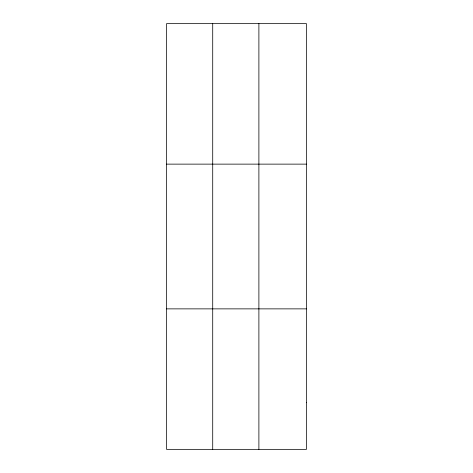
<?xml version="1.0" encoding="UTF-8"?>
<svg xmlns="http://www.w3.org/2000/svg" width="473" height="473" viewBox="0 0 473 473"><rect width="100%" height="100%" fill="white"/><g stroke="black" fill="none" stroke-linecap="round" stroke-linejoin="round"><path stroke-width="0.71" d="M212.714 449.35L212.714 23.65M258.891 449.35L258.891 23.65M166.537 164.131L306.463 164.131M166.537 308.869L306.463 308.869M306.463 402.523L306.463 449.35L166.537 449.35L166.537 23.65L306.463 23.65L306.463 402.523"/></g></svg>
